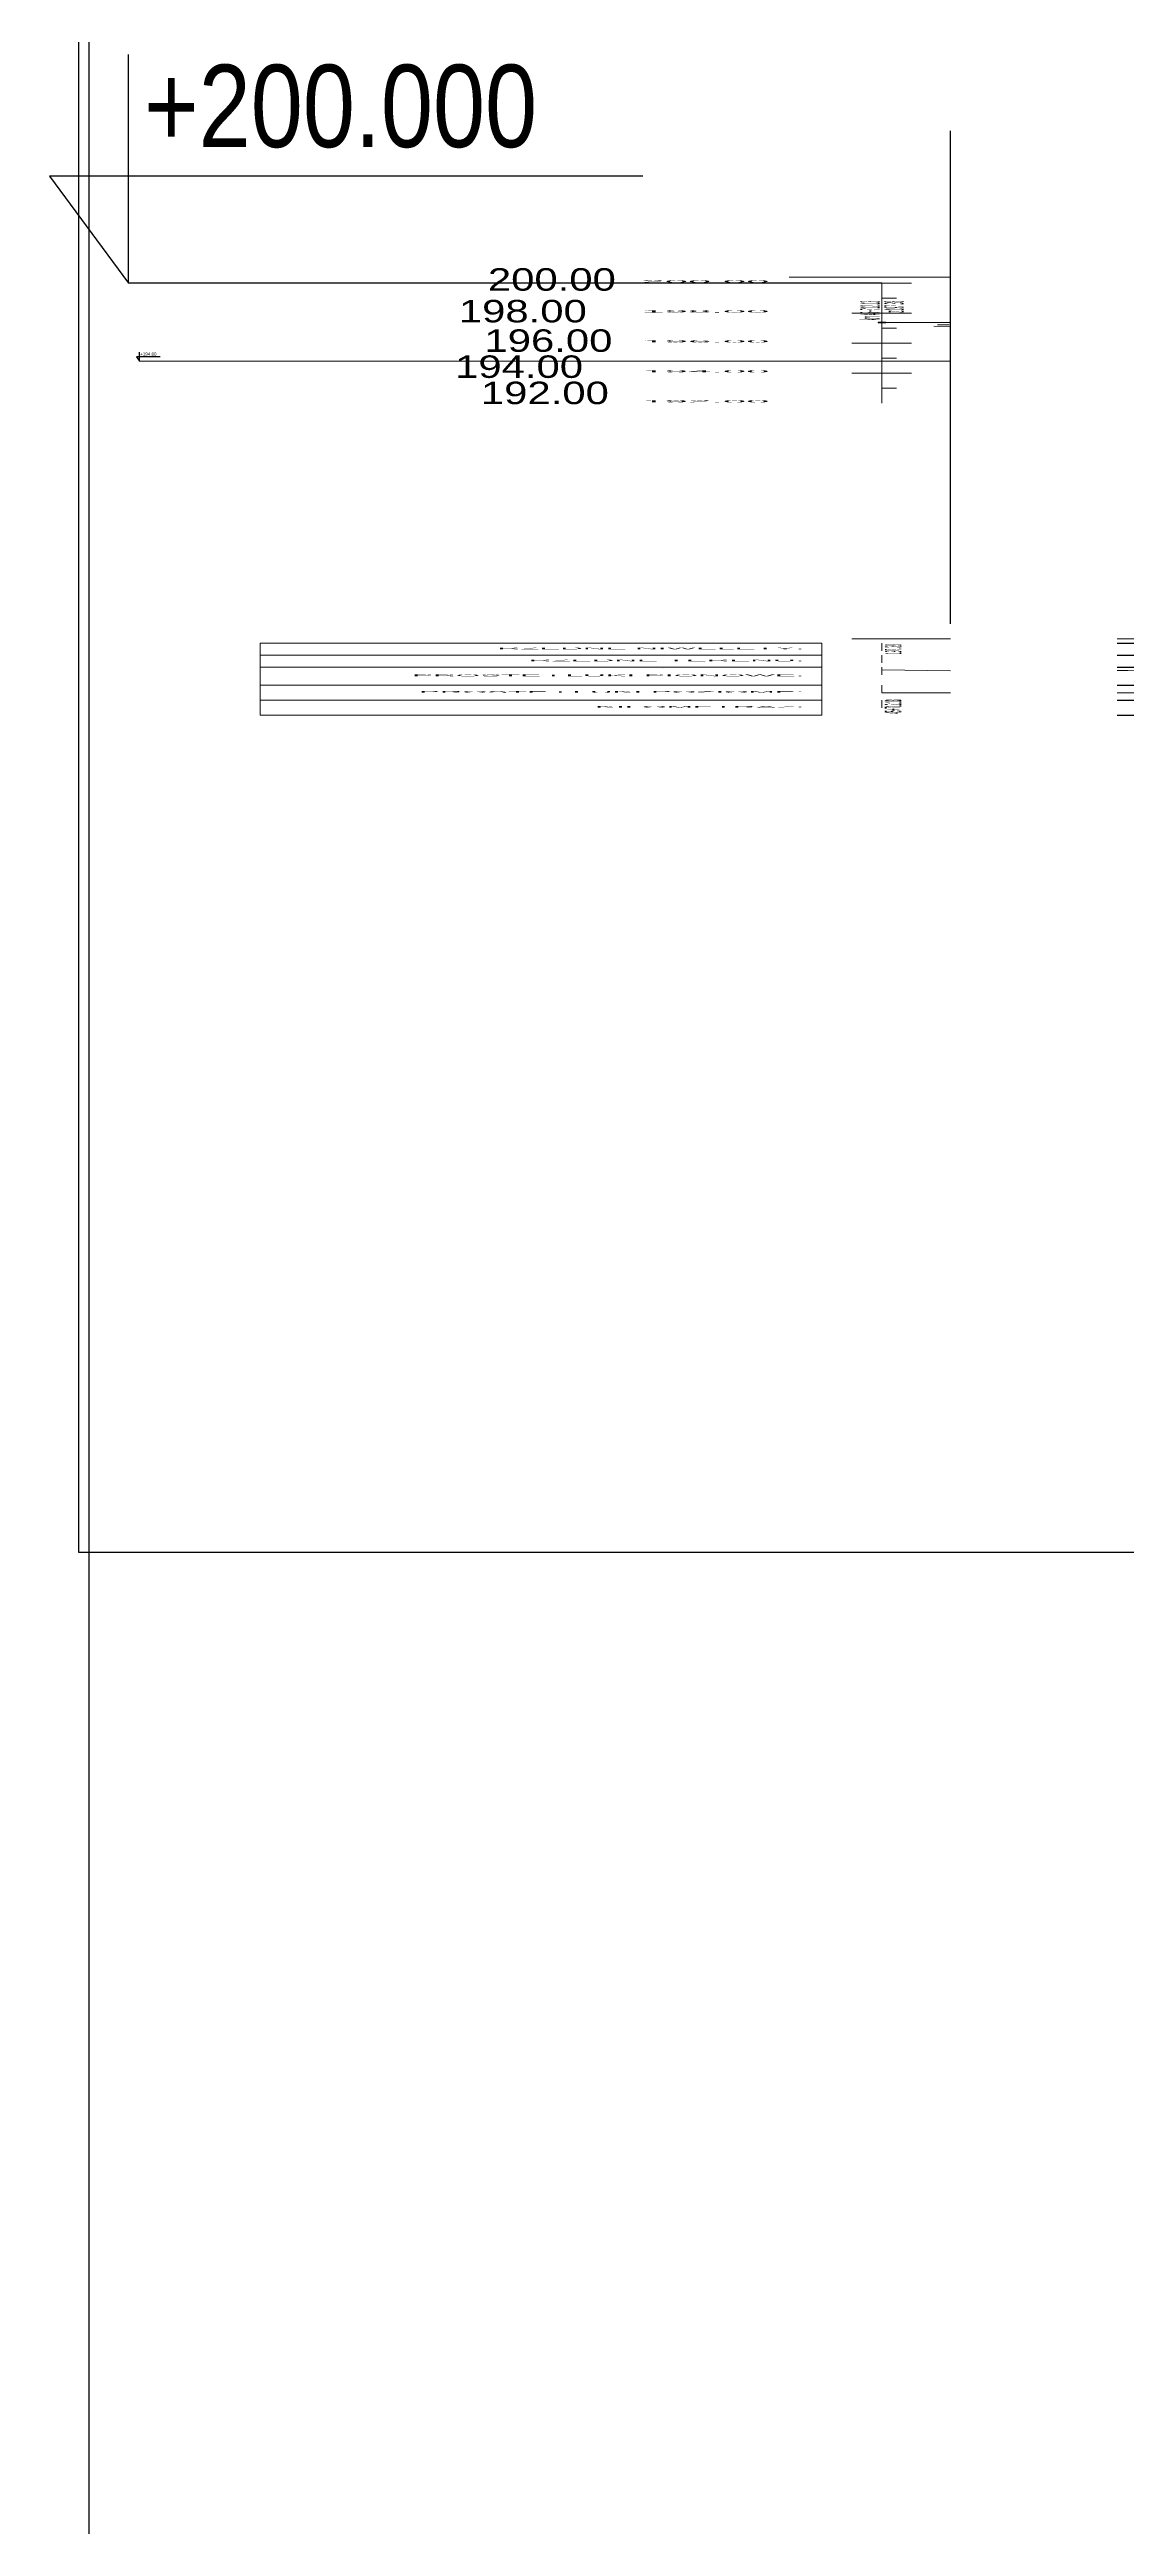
# Model space of a CAD drawing. Header units: millimetres. Extents: x -1069826 to 2704411, y -432732 to 412301.
# Drawn here: x 881216 to 953135, y -170881 to -5598 of the extents above; entities that cross this region are included whole.
import ezdxf
from ezdxf.enums import TextEntityAlignment as Align

# ---------------------------------------------------------------- set-up
doc = ezdxf.new("R2010")
doc.units = ezdxf.units.MM
doc.header["$LTSCALE"] = 1000
doc.header["$MEASUREMENT"] = 0
doc.linetypes.add('DGN Style 1', pattern=[11.393425, 0.018957, -11.374468])
doc.linetypes.add('DGN Style 2', pattern=[18.957446, 11.374468, -7.582979])
for name, color, linetype in [('0-RA0-W', 7, 'Continuous'), ('0-RAM-T', 7, 'Continuous'), ('WIADUKT', 7, 'Continuous')]:
    doc.layers.add(name, color=color, linetype=linetype)
for name, color, linetype, lineweight in [('1', 7, 'Continuous', 0), ('11', 7, 'Continuous', 0), ('31', 7, 'Continuous', 0), ('42', 7, 'Continuous', 0), ('54', 7, 'Continuous', 0), ('_0', 7, 'Continuous', 0), ('Kraweznik', 4, 'Continuous', 0)]:
    doc.layers.add(name, color=color, linetype=linetype, lineweight=lineweight)
doc.styles.add('CDMSTYLE', font='CDMSIMPL', dxfattribs={"width": 0.8, "bigfont": 'CDMBIGPL'})
doc.styles.add('Style-STANDARD_1250', font='STANDARD_1250.shx')
doc.styles.add('Style-SWISSLT_1250', font='SWISSLT_1250.shx')
doc.styles.add('Style-SWISSLT_12500', font='SWISSLT_12500.shx')
doc.styles.add('Style-WORKING_1250', font='WORKING_1250.shx')

# ---------------------------------------------------------------- blocks, each defined once
blk = doc.blocks.new('00KOTA1')
at = {"color": 0, "linetype": 'Continuous'}
blk.add_lwpolyline([(13.736, 2.862), (-2.109, 2.862), (0, 0), (0, 6.109)], dxfattribs=at)
at = {"color": 0, "linetype": 'Continuous', "style": 'CDMSTYLE', "width": 0.85}
blk.add_attdef('%%P000.000', (0.416, 3.634), '', height=2.2, dxfattribs=at)

msp = doc.modelspace()

# ---------------------------------------------------------------- linework, layer by layer
at = {"color": 4, "linetype": 'Continuous'}
msp.add_lwpolyline([(883161.06, -105857.2506), (1601201.3429, -105857.2506), (1601201.3429, 82519.943), (883161.06, 82519.943)], close=True, dxfattribs=at)
at = {"layer": '0-RAM-T', "color": 40, "linetype": 'Continuous'}
msp.add_line((883850.4939, 412301.0018), (883850.4939, -432732.4334), dxfattribs=at)
at = {"layer": '0-RAM-T', "color": 4, "linetype": 'Continuous'}
msp.add_line((936787.5567, -21196.1741), (886489.8024, -21196.1741), dxfattribs=at)
at = {"layer": '1', "color": 7, "linetype": 'Continuous', "lineweight": 0}
for p, q in [((934787.5567, -21196.1741), (938787.5567, -21196.1741)), ((934787.5567, -21196.1741), (938787.5567, -21196.1741)), ((936787.5567, -22196.1741), (937787.5567, -22196.1741)), ((934787.5567, -23196.1741), (938787.5567, -23196.1741)), ((936787.5567, -24196.1741), (937787.5567, -24196.1741)), ((934787.5567, -25196.1741), (938787.5567, -25196.1741)), ((936787.5567, -26196.1741), (937787.5567, -26196.1741)), ((934787.5567, -27196.1741), (938787.5567, -27196.1741)), ((936787.5567, -28196.1741), (937787.5567, -28196.1741)), ((934787.5567, -44920.7344), (938787.5567, -44920.7344))]:
    msp.add_line(p, q, dxfattribs=at)
at = {"layer": '1', "color": 7, "linetype": 'Continuous', "lineweight": 18}
for p, q in [((936787.5567, -29196.1741), (936787.5567, -21196.1741)), ((936787.5567, -44920.7344), (941388.34, -44920.7344)), ((952502.6101, -44920.7344), (1092864.3949, -44920.7344))]:
    msp.add_line(p, q, dxfattribs=at)
at = {"layer": '1', "color": 7, "linetype": 'DGN Style 1', "lineweight": 0}
for p, q in [((936787.5567, -21196.1741), (941388.34, -21196.1741)), ((936787.5567, -21196.1741), (941388.34, -21196.1741)), ((936787.5567, -23196.1741), (941388.34, -23196.1741)), ((936787.5567, -25196.1741), (941388.34, -25196.1741)), ((936787.5567, -27196.1741), (941388.34, -27196.1741))]:
    msp.add_line(p, q, dxfattribs=at)
at = {"layer": '1', "color": 1, "linetype": 'DGN Style 2', "lineweight": 0}
for p, q in [((940524.8087, -23966.9365), (940967.1995, -23968.0651)), ((940967.1995, -23968.0651), (941297.1674, -23968.831))]:
    msp.add_line(p, q, dxfattribs=at)
at = {"layer": '42', "color": 151, "linetype": 'Continuous', "lineweight": 0}
msp.add_line((936808.2041, -23813.751), (936808.2041, -22313.751), dxfattribs=at)
at = {"layer": '42', "color": 52, "linetype": 'Continuous', "lineweight": 18}
msp.add_line((936808.2041, -23813.751), (941388.34, -23822.3162), dxfattribs=at)
at = {"layer": '42', "color": 1, "linetype": 'Continuous', "lineweight": 20}
msp.add_line((940279.8412, -24066.2591), (941353.6544, -24080.9531), dxfattribs=at)
at = {"layer": '42', "color": 73, "linetype": 'DGN Style 2', "lineweight": 0}
msp.add_3dface([(936558.2041, -23838.751), (937058.2041, -23838.751), (937058.2041, -23788.751), (936558.2041, -23788.751)], dxfattribs=at)
at = {"layer": '54', "color": 8, "linetype": 'Continuous', "lineweight": 0}
for p, q in [((936787.5567, -45720.7344), (936787.5567, -45220.7344)), ((936787.5567, -46520.7344), (936787.5567, -46020.7344)), ((936808.2041, -45720.7344), (936808.2041, -45220.7344)), ((936808.2041, -46520.7344), (936808.2041, -46020.7344)), ((936787.5567, -47320.7344), (936787.5567, -46820.7344)), ((936808.2041, -47320.7344), (936808.2041, -46820.7344)), ((936787.5567, -48520.7344), (936787.5567, -48020.7344)), ((936787.5567, -49520.7344), (936787.5567, -49020.7344)), ((936808.2041, -48520.7344), (936808.2041, -48020.7344)), ((936808.2041, -49520.7344), (936808.2041, -49020.7344))]:
    msp.add_line(p, q, dxfattribs=at)
at = {"layer": '54', "color": 252, "linetype": 'Continuous', "lineweight": 0}
for points in [[(932787.5567, -45220.7344), (895287.5567, -45220.7344), (895287.5567, -46020.7344), (932787.5567, -46020.7344)], [(932787.5567, -46020.7344), (895287.5567, -46020.7344), (895287.5567, -46820.7344), (932787.5567, -46820.7344)], [(932787.5567, -46820.7344), (895287.5567, -46820.7344), (895287.5567, -48020.7344), (932787.5567, -48020.7344)], [(932787.5567, -48020.7344), (895287.5567, -48020.7344), (895287.5567, -49020.7344), (932787.5567, -49020.7344)], [(932787.5567, -49020.7344), (895287.5567, -49020.7344), (895287.5567, -50020.7344), (932787.5567, -50020.7344)]]:
    msp.add_3dface(points, dxfattribs=at)
at = {"layer": '_0', "color": 253, "linetype": 'Continuous', "lineweight": 0}
msp.add_line((936808.2041, -47000.7344), (941388.34, -47059.7261), dxfattribs=at)
at = {"layer": '_0', "color": 252, "linetype": 'Continuous', "lineweight": 18}
for p, q in [((936787.5567, -48520.7344), (941388.34, -48520.7344)), ((952502.6101, -48520.7344), (974918.1799, -48520.7344))]:
    msp.add_line(p, q, dxfattribs=at)
at = {"layer": '_0', "color": 253, "linetype": 'Continuous', "lineweight": 0}
msp.add_ellipse((959443.4539, -47840.7344), major_axis=(25231.3726, 0), ratio=0.0332918868, start_param=0, end_param=1.8494773942, dxfattribs=at)
at = {"layer": 'Kraweznik', "color": 6, "linetype": 'Continuous', "ltscale": 0.1}
for p, q in [((930618.2346, -20796.1741), (941388.34, -20796.1741)), ((887228.1074, -26396.1741), (941388.34, -26396.1741))]:
    msp.add_line(p, q, dxfattribs=at)
at = {"layer": 'WIADUKT', "color": 40, "linetype": 'Continuous'}
msp.add_line((941388.34, -43922.3704), (941388.34, -11012.732), dxfattribs=at)
msp.add_line((941388.34, -43922.3704), (941388.34, -11012.732), dxfattribs=at)
at = {"layer": 'WIADUKT', "color": 9, "linetype": 'Continuous'}
for p, q in [((952502.6101, -45220.7344), (1092864.3949, -45220.7344)), ((952502.6101, -46020.7344), (1092864.3949, -46020.7344)), ((952502.6101, -46820.7344), (1092864.3949, -46820.7344)), ((952502.6101, -48020.7344), (1092864.3949, -48020.7344)), ((952502.6101, -49020.7344), (1092864.3949, -49020.7344)), ((952502.6101, -50020.7344), (1092864.3949, -50020.7344))]:
    msp.add_line(p, q, dxfattribs=at)

# ---------------------------------------------------------------- block references
at = {"layer": '0-RA0-W', "color": 1, "linetype": 'Continuous'}
for p, xscale, yscale, zscale, values in [((886489.8024, -21196.1741), 2500, 2500, 2500, {'%%P000.000': '+200.000'}), ((887228.1074, -26396.1741), 100, 100, 100, {'%%P000.000': '+194.80'})]:
    msp.add_blockref('00KOTA1', p, dxfattribs=dict(at, xscale=xscale, yscale=yscale, zscale=zscale)).add_auto_attribs(values)

# ---------------------------------------------------------------- texts
at = {"layer": '0-RAM-T', "color": 7, "linetype": 'Continuous', "lineweight": 0, "extrusion": (0.132164, -0.991228, 0), "style": 'Style-STANDARD_1250', "width": 0.60531}
msp.add_text('-', height=0.1, dxfattribs=at).set_placement((907846.8195, 51284.4057, 168336.0137))
at = {"layer": '1', "color": 7, "linetype": 'Continuous', "lineweight": 9, "style": 'Style-SWISSLT_1250'}
for s, height, width, p in [('200.00', 1500, 1.333333, (919035.7134, -21690.1637, 0.05)), ('200.00', 150, 13.333333, (929287.5567, -21146.1741)), ('200.00', 150, 13.333333, (929287.5567, -21146.1741)), ('198.00', 1500, 1.333333, (917096.6897, -23804.2846, 0.05)), ('198.00', 150, 13.333333, (929287.5567, -23146.1741)), ('196.00', 1500, 1.333333, (918806.239, -25770.3468, 0.05)), ('194.00', 1500, 1.333333, (916845.1004, -27508.6305, 0.05)), ('196.00', 150, 13.333333, (929287.5567, -25146.1741)), ('192.00', 1500, 1.333333, (918569.5625, -29261.0249, 0.05)), ('194.00', 150, 13.333333, (929287.5567, -27146.1741)), ('192.00', 150, 13.333333, (929287.5567, -29146.1741))]:
    msp.add_text(s, height=height, dxfattribs=dict(at, width=width)).set_placement(p, align=Align.RIGHT)
at = {"layer": '11', "color": 252, "linetype": 'DGN Style 2', "lineweight": 0, "style": 'Style-SWISSLT_12500', "width": 12.5}
for s, p in [(' RZEDNE NIWELETY:  ', (932787.5567, -45620.7344)), (' PROSTE i LUKI PIONOWE:  ', (932787.5567, -47420.7344)), (' RZEDNE TERENU:  ', (932787.5567, -46420.7344)), (' PROSTE i LUKI POZIOME:  ', (932787.5567, -48520.7344)), (' KILOMETRAZ:  ', (932787.5567, -49520.7344))]:
    msp.add_text(s, height=120, dxfattribs=at).set_placement(p, align=Align.RIGHT)
at = {"layer": '31', "color": 41, "linetype": 'DGN Style 2', "lineweight": 9, "style": 'Style-WORKING_1250', "width": 0.118182}
msp.add_text('197.38', height=1100, rotation=90, dxfattribs=at).set_placement((937008.2041, -45940.7344), align=Align.TOP_LEFT)
at = {"layer": '42', "color": 83, "linetype": 'DGN Style 2', "lineweight": 9, "style": 'Style-WORKING_1250', "width": 0.092308}
msp.add_text('km:45+712.13', height=1300, rotation=90, dxfattribs=at).set_placement((936658.2041, -22373.751), align=Align.RIGHT)
msp.add_text('rz:197.38', height=1300, rotation=90, dxfattribs=at).set_placement((936958.2041, -22373.751), align=Align.TOP_RIGHT)
at = {"layer": '54', "color": 254, "linetype": 'DGN Style 2', "lineweight": 18, "style": 'Style-WORKING_1250', "width": 0.109091}
for s, p in [('45+712.11', (936987.5567, -49920.7344)), ('45+712.13', (937008.2041, -49920.7344))]:
    msp.add_text(s, height=1100, rotation=90, dxfattribs=at).set_placement(p, align=Align.TOP_LEFT)

doc.saveas('drawing.dxf')
